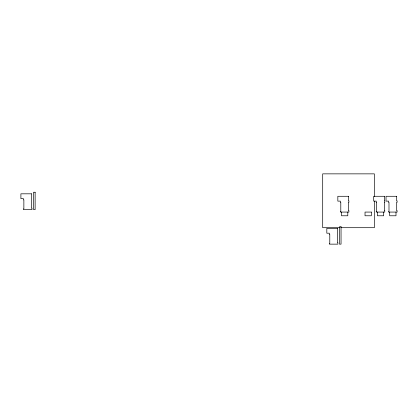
<?xml version="1.0" encoding="UTF-8"?>
<svg xmlns="http://www.w3.org/2000/svg" width="418" height="418" viewBox="0 0 418 418"><rect width="100%" height="100%" fill="white"/><g stroke="black" fill="none" stroke-linecap="round" stroke-linejoin="round"><path stroke-width="0.63" d="M339.489 227.695L322.696 227.695L322.696 173.857L374.361 173.857L374.361 196.559M340.78 227.695L374.361 227.695L374.361 201.1M395.992 212.072L395.992 215.777L389.696 215.777L389.696 212.072M383.656 212.072L383.656 215.777L377.365 215.777L377.365 212.072M347.797 212.072L347.797 215.777L341.501 215.777L341.501 212.072M35.128 192.238L33.55 192.238L33.55 209.606L35.128 209.606L35.128 192.238M31.569 193.816L20.9 193.816L20.9 198.66L23.46 198.66L23.46 199.861L23.863 199.861L23.863 208.864L23.46 208.864L23.46 209.606L31.972 209.606L31.972 208.127L31.569 208.127L31.569 193.816M348.502 196.282L337.833 196.282L337.833 201.126L340.393 201.126L340.393 202.328L340.795 202.328L340.795 211.336L340.393 211.336L340.393 212.072L348.905 212.072L348.905 210.594L348.502 210.594L348.502 202.328L348.905 202.328L348.905 200.849L348.502 200.849L348.502 196.282M384.361 196.282L373.697 196.282L373.697 201.126L376.252 201.126L376.252 202.328L376.655 202.328L376.655 211.336L376.252 211.336L376.252 212.072L384.764 212.072L384.764 210.594L384.361 210.594L384.361 202.328L384.764 202.328L384.764 200.849L384.361 200.849L384.361 196.282M396.698 196.282L386.028 196.282L386.028 201.126L388.588 201.126L388.588 202.328L388.991 202.328L388.991 211.336L388.588 211.336L388.588 212.072L397.1 212.072L397.1 210.594L396.698 210.594L396.698 202.328L397.1 202.328L397.1 200.849L396.698 200.849L396.698 196.282M371.32 212.072L365.029 212.072L365.029 215.777L371.32 215.777L371.32 212.072M341.046 226.775L339.468 226.775L339.468 244.143L341.046 244.143L341.046 226.775M337.488 228.359L326.819 228.359L326.819 233.197L329.379 233.197L329.379 234.399L329.781 234.399L329.781 243.407L329.379 243.407L329.379 244.143L337.89 244.143L337.89 242.665L337.488 242.665L337.488 228.359"/></g></svg>
